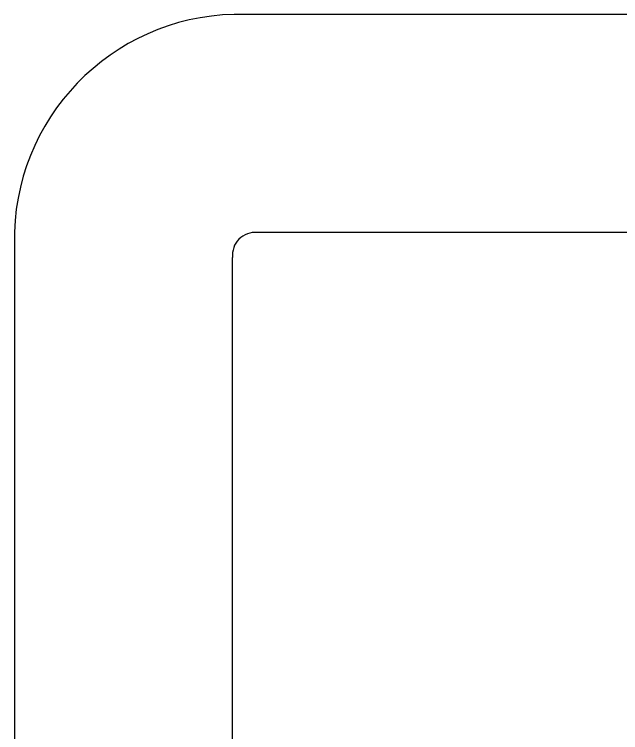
# Model space of a CAD drawing. Header units: millimetres. Extents: x 2991 to 3503, y 2795 to 2987.
# Drawn here: x 3356.858 to 3360.063, y 2832.847 to 2836.647 of the extents above; entities that cross this region are included whole.
import ezdxf

# ---------------------------------------------------------------- set-up
doc = ezdxf.new("R2010")
doc.units = ezdxf.units.MM

msp = doc.modelspace()

# ---------------------------------------------------------------- linework, layer by layer
at = {"color": 0}
for p, q in [((3361.3494, 2836.6465), (3358.0467, 2836.647)), ((3356.8575, 2835.4949), (3356.8575, 2805.1315)), ((3361.3494, 2835.4928), (3358.1418, 2835.4928)), ((3358.0112, 2805.1315), (3358.0112, 2835.3606))]:
    msp.add_line(p, q, dxfattribs=at)
for centre, radius, start, end in [((3358.0467, 2835.4572), 1.1898, 88.391, 178.1848), ((3358.1306, 2835.3733), 0.1201, 84.6519, 186.0571)]:
    msp.add_arc(centre, radius, start, end, dxfattribs=at)

doc.saveas('drawing.dxf')
